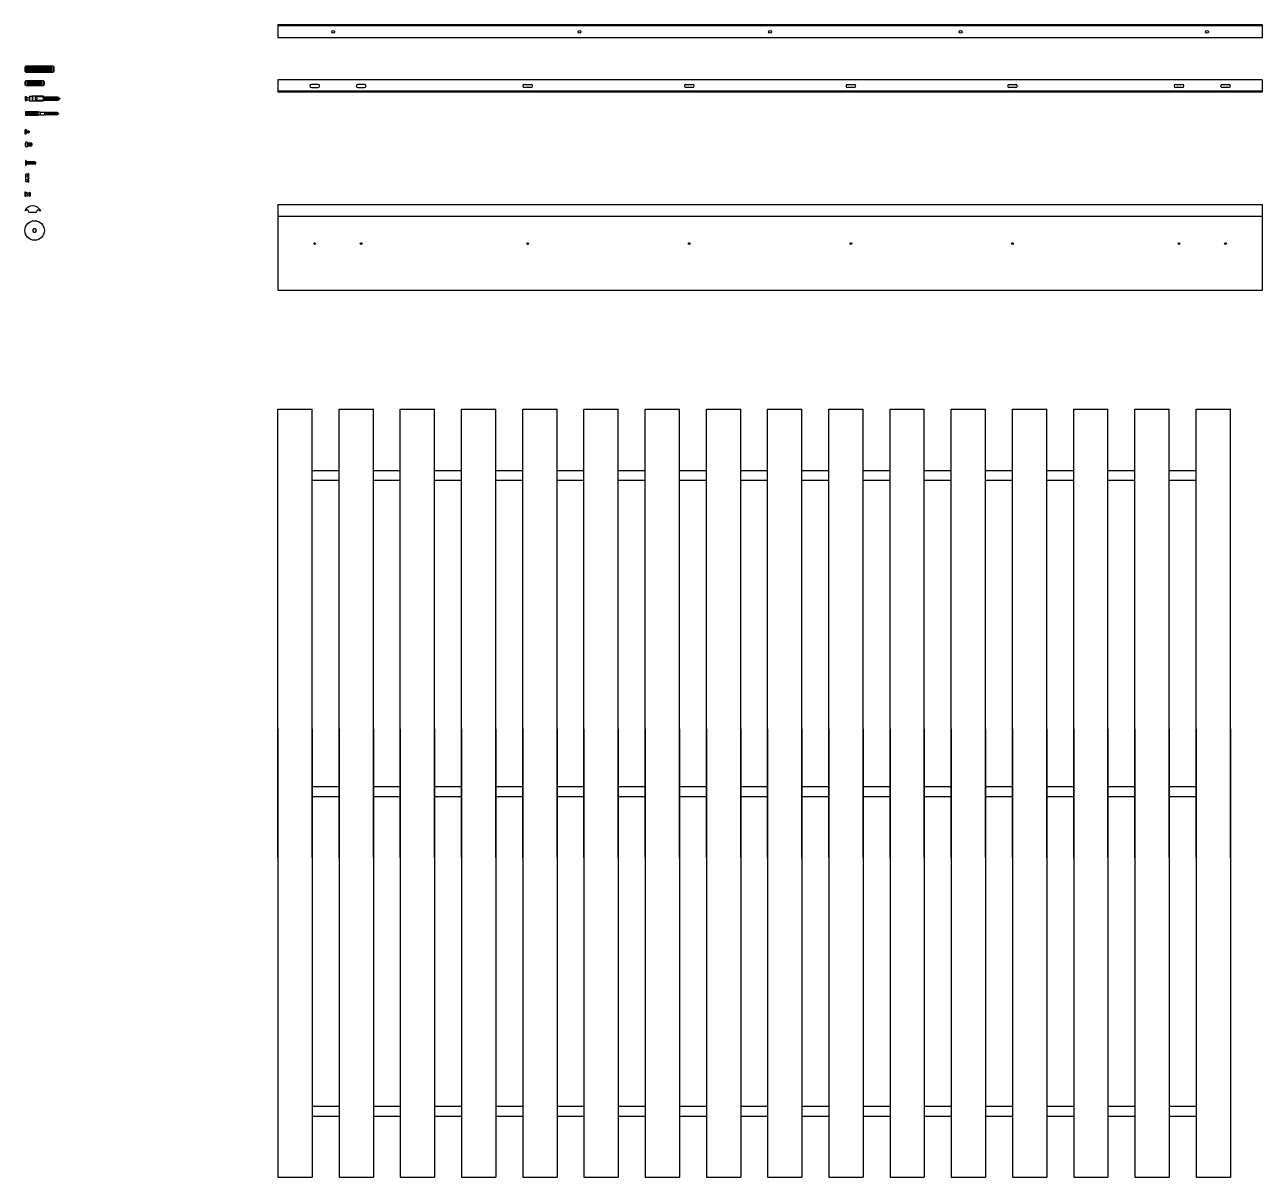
# Model space of a CAD drawing. Header units: millimetres. Extents: x 1628 to 5948, y -265 to 1722.
# Drawn here: x 4723.8 to 4976.5, y 77.5 to 313 of the extents above; entities that cross this region are included whole.
import ezdxf

# ---------------------------------------------------------------- set-up
doc = ezdxf.new("R2010")
doc.units = ezdxf.units.MM
doc.layers.get('0').update_dxf_attribs({"color": 8})
doc.layers.add('Viti', color=3, linetype='Continuous')

# ---------------------------------------------------------------- blocks, each defined once
blk = doc.blocks.new('101367')
for p, q in [((40.33, 268.19), (40.33, 267.01)), ((40.53, 268), (45.73, 268)), ((45.93, 268.19), (45.93, 267.01)), ((40.53, 267.8), (45.73, 267.8)), ((40.53, 267.6), (45.73, 267.6)), ((40.53, 267.4), (45.73, 267.4)), ((40.53, 267.2), (45.73, 267.2))]:
    blk.add_line(p, q)
blk.add_lwpolyline([(40.3, 268.17), (40.19, 268.06, 0.198912), (40.13, 267.92), (40.13, 267.28, 0.198912), (40.19, 267.14), (40.3, 267.03, 0.198912), (40.37, 267), (45.89, 267, 0.198912), (45.96, 267.03), (46.07, 267.14, 0.198912), (46.13, 267.28), (46.13, 267.92, 0.198912), (46.07, 268.06), (45.96, 268.17, 0.198912), (45.89, 268.2), (40.37, 268.2, 0.198912)], format="xyb", close=True)
blk = doc.blocks.new('101359')
for p, q in [((40.25, 264.26), (40.25, 265.24)), ((43.65, 265.15), (40.45, 265.15)), ((43.65, 264.95), (40.45, 264.95)), ((43.65, 264.75), (40.45, 264.75)), ((43.65, 264.55), (40.45, 264.55)), ((43.65, 264.35), (40.45, 264.35)), ((43.85, 265.24), (43.85, 264.26))]:
    blk.add_line(p, q)
blk.add_lwpolyline([(44.05, 265, 0.198912), (44.02, 265.08), (43.88, 265.22, 0.198932), (43.81, 265.25), (40.29, 265.25, 0.198544), (40.22, 265.22), (40.08, 265.08, 0.199261), (40.05, 265), (40.05, 264.49, 0.198038), (40.08, 264.42), (40.22, 264.28, 0.199807), (40.29, 264.25), (43.81, 264.25, 0.198893), (43.88, 264.28), (44.02, 264.42, 0.198912), (44.05, 264.49), (44.05, 265)], format="xyb")
blk = doc.blocks.new('105163')
for p, q in [((40.03, 251.93), (40.03, 251.53)), ((40.38, 252.23), (40.26, 252.23)), ((40.38, 251.23), (40.26, 251.23)), ((40.43, 252.18), (40.43, 251.28)), ((40.43, 252.13), (40.43, 251.33)), ((40.46, 251.98), (40.43, 252)), ((40.43, 251.47), (40.48, 251.43)), ((40.48, 252.03), (40.46, 251.98)), ((40.5, 251.48), (40.46, 251.98)), ((40.53, 251.98), (40.48, 252.03)), ((40.48, 251.43), (40.5, 251.48)), ((40.5, 251.48), (40.55, 251.43)), ((40.55, 252.03), (40.53, 251.98)), ((40.57, 251.48), (40.53, 251.98)), ((40.6, 251.98), (40.55, 252.03)), ((40.55, 251.43), (40.57, 251.48)), ((40.57, 251.48), (40.62, 251.43)), ((40.62, 252.03), (40.6, 251.98)), ((40.64, 251.48), (40.6, 251.98)), ((40.67, 251.98), (40.62, 252.03)), ((40.62, 251.43), (40.64, 251.48)), ((40.64, 251.48), (40.69, 251.43)), ((40.69, 252.03), (40.67, 251.98)), ((40.71, 251.48), (40.67, 251.98)), ((40.74, 251.98), (40.69, 252.03)), ((40.69, 251.43), (40.71, 251.48)), ((40.71, 251.48), (40.76, 251.43)), ((40.76, 252.03), (40.74, 251.98)), ((40.78, 251.48), (40.74, 251.98)), ((40.81, 251.98), (40.76, 252.03)), ((40.76, 251.43), (40.78, 251.48)), ((40.78, 251.48), (40.83, 251.43)), ((40.83, 252.03), (40.81, 251.98)), ((40.85, 251.48), (40.81, 251.98)), ((40.88, 251.98), (40.83, 252.03)), ((40.83, 251.43), (40.85, 251.48)), ((40.85, 251.48), (40.9, 251.43)), ((40.9, 252.03), (40.88, 251.98)), ((40.92, 251.48), (40.88, 251.98)), ((40.95, 251.98), (40.9, 252.03)), ((40.9, 251.43), (40.92, 251.48)), ((40.92, 251.48), (40.97, 251.43)), ((40.97, 252.03), (40.95, 251.98)), ((40.99, 251.48), (40.95, 251.98)), ((41.02, 251.98), (40.97, 252.03)), ((40.97, 251.43), (40.99, 251.48)), ((40.99, 251.48), (41.04, 251.43)), ((41.04, 252.03), (41.02, 251.98)), ((41.06, 251.48), (41.02, 251.98)), ((41.09, 251.98), (41.04, 252.03)), ((41.04, 251.43), (41.06, 251.48)), ((41.06, 251.48), (41.11, 251.43)), ((41.11, 252.03), (41.09, 251.98)), ((41.13, 251.48), (41.09, 251.98)), ((41.16, 251.98), (41.11, 252.03)), ((41.11, 251.43), (41.13, 251.48)), ((41.13, 251.48), (41.18, 251.43)), ((41.18, 252.03), (41.16, 251.98)), ((41.2, 251.48), (41.16, 251.98)), ((41.23, 251.98), (41.18, 252.03)), ((41.18, 251.43), (41.2, 251.48)), ((41.2, 251.48), (41.25, 251.43)), ((41.25, 252.03), (41.23, 251.98)), ((41.27, 251.48), (41.23, 251.98)), ((41.3, 251.98), (41.25, 252.03)), ((41.25, 251.43), (41.27, 251.48)), ((41.27, 251.48), (41.32, 251.43)), ((41.32, 252.03), (41.3, 251.98)), ((41.34, 251.48), (41.3, 251.98)), ((41.37, 251.98), (41.32, 252.03)), ((41.32, 251.43), (41.34, 251.48)), ((41.34, 251.48), (41.39, 251.43)), ((41.37, 251.98), (41.4, 251.98)), ((41.41, 251.48), (41.37, 251.98)), ((41.39, 251.43), (41.41, 251.48)), ((41.43, 251.95), (41.43, 251.5))]:
    blk.add_line(p, q)
for centre, radius, start, end in [((40.43, 251.87), 0.405, 124.5854, 172.7178), ((40.47, 251.61), 0.451, 190.1412, 232.7163), ((40.26, 252.13), 0.1, 90, 124.5854), ((40.26, 251.33), 0.1, 232.7163, 270), ((40.38, 252.18), 0.05, 0, 90), ((40.38, 251.28), 0.05, 270, 0), ((41.4, 251.95), 0.025, 0, 90), ((41.4, 251.5), 0.025, 277.6197, 0)]:
    blk.add_arc(centre, radius, start, end)
blk = doc.blocks.new('117327')
for p, q in [((40.06, 254.75), (40.08, 254.77)), ((40.08, 254.77), (40.08, 253.87)), ((40.28, 254.47), (40.23, 254.52)), ((40.23, 254.52), (40.23, 254.51)), ((40.24, 254.17), (40.23, 254.29)), ((40.23, 254.15), (40.24, 254.17)), ((40.24, 254.17), (40.29, 254.12)), ((40.3, 254.52), (40.28, 254.47)), ((40.31, 254.17), (40.28, 254.47)), ((40.29, 254.12), (40.31, 254.17)), ((40.35, 254.47), (40.3, 254.52)), ((40.31, 254.17), (40.36, 254.12)), ((40.37, 254.52), (40.35, 254.47)), ((40.38, 254.17), (40.35, 254.47)), ((40.36, 254.12), (40.38, 254.17)), ((40.42, 254.47), (40.37, 254.52)), ((40.38, 254.17), (40.43, 254.12)), ((40.44, 254.52), (40.42, 254.47)), ((40.45, 254.17), (40.42, 254.47)), ((40.43, 254.12), (40.45, 254.17)), ((40.49, 254.47), (40.44, 254.52)), ((40.45, 254.17), (40.5, 254.12)), ((40.51, 254.52), (40.49, 254.47)), ((40.52, 254.17), (40.49, 254.47)), ((40.5, 254.12), (40.52, 254.17)), ((40.56, 254.47), (40.51, 254.52)), ((40.52, 254.17), (40.57, 254.12)), ((40.58, 254.52), (40.56, 254.47)), ((40.59, 254.17), (40.56, 254.47)), ((40.57, 254.12), (40.59, 254.17)), ((40.63, 254.47), (40.58, 254.52)), ((40.59, 254.17), (40.64, 254.12)), ((40.65, 254.52), (40.63, 254.47)), ((40.66, 254.17), (40.63, 254.47)), ((40.64, 254.12), (40.66, 254.17)), ((40.7, 254.47), (40.65, 254.52)), ((40.66, 254.17), (40.71, 254.12)), ((40.72, 254.52), (40.7, 254.47)), ((40.73, 254.17), (40.7, 254.47)), ((40.71, 254.12), (40.73, 254.17)), ((40.77, 254.47), (40.72, 254.52)), ((40.73, 254.17), (40.78, 254.12)), ((40.8, 254.17), (40.77, 254.47)), ((40.77, 254.47), (40.8, 254.47)), ((40.78, 254.12), (40.8, 254.17)), ((40.8, 254.17), (40.8, 254.17)), ((40.83, 254.45), (40.83, 254.2))]:
    blk.add_line(p, q)
blk.add_lwpolyline([(40.08, 254.77), (40.2, 254.77, -0.414214), (40.23, 254.74), (40.23, 253.9, -0.414214), (40.2, 253.87), (40.08, 253.87), (40.06, 253.89, -0.198912), (40.03, 253.96), (40.03, 254.68)], format="xyb")
for centre, radius, start, end in [((40.13, 254.68), 0.1, 135, 180), ((40.8, 254.45), 0.025, 0, 90), ((40.8, 254.2), 0.025, 270, 0)]:
    blk.add_arc(centre, radius, start, end)
blk = doc.blocks.new('*U151')
blk.add_lwpolyline([(0, 0), (0, 0.1), (0.05, 0), (0.12, -0.4), (0.12, -0.5), (0.07, -0.4), (0, 0)])
blk = doc.blocks.new('*U152')
at = {"color": 0, "linetype": 'ByBlock', "lineweight": -2, "transparency": 16777216}
for p in [(42.38, 270.66), (42.66, 270.66), (42.93, 270.66), (43.21, 270.66), (43.49, 270.66), (43.76, 270.66)]:
    blk.add_blockref('*U151', p, dxfattribs=at)
blk = doc.blocks.new('110789')
for p, q in [((40.13, 246.71), (40.13, 245.81)), ((40.23, 246.71), (40.23, 245.81)), ((40.55, 246.46), (40.33, 246.46)), ((40.62, 246.06), (40.33, 246.06)), ((40.83, 246.46), (40.6, 246.46)), ((40.9, 246.06), (40.67, 246.06)), ((41.11, 246.46), (40.88, 246.46)), ((41.18, 246.06), (40.95, 246.06)), ((41.38, 246.46), (41.16, 246.46)), ((41.45, 246.06), (41.23, 246.06)), ((41.66, 246.46), (41.43, 246.46)), ((41.73, 246.06), (41.5, 246.06)), ((41.94, 246.46), (41.71, 246.46)), ((42.01, 246.06), (41.78, 246.06)), ((42.06, 246.46), (41.99, 246.46)), ((42.06, 246.06), (42.06, 246.06)), ((42.11, 246.43), (42.09, 246.45)), ((42.09, 246.08), (42.11, 246.1)), ((42.13, 246.39), (42.13, 246.13))]:
    blk.add_line(p, q)
blk.add_lwpolyline([(40.23, 246.71), (40.33, 246.46), (40.33, 246.06), (40.23, 245.81)])
for centre, start, end in [((40.18, 246.71), 360, 180), ((40.18, 245.81), 180, 0), ((42.06, 246.41), 45, 90), ((42.06, 246.11), 270, 315), ((42.08, 246.39), 0, 45), ((42.08, 246.13), 315, 0)]:
    blk.add_arc(centre, 0.05, start, end)
blk.add_blockref('*U152', (-1.83, -24.2))
blk = doc.blocks.new('*U158')
blk.add_lwpolyline([(-0.02, 0.1), (-0.02, 0.25), (0.03, 0.1), (0.14, -0.5), (0.14, -0.65), (0.09, -0.5), (-0.02, 0.1)])
blk = doc.blocks.new('*U159')
at = {"color": 0, "linetype": 'ByBlock', "lineweight": -2, "transparency": 16777216}
for p in [(42.38, 270.66), (42.69, 270.66), (42.99, 270.66), (43.3, 270.66), (43.61, 270.66), (43.91, 270.66), (44.22, 270.66), (44.53, 270.66), (44.83, 270.66)]:
    blk.add_blockref('*U158', p, dxfattribs=at)
blk = doc.blocks.new('123491')
for p, q in [((40.13, 259.05), (40.13, 258.5)), ((40.18, 259.21), (40.18, 258.34)), ((40.23, 259.22), (40.23, 258.32)), ((40.33, 259.21), (40.33, 258.33)), ((40.38, 259.02), (40.98, 259.02)), ((40.38, 258.52), (40.98, 258.52)), ((40.98, 259.02), (40.98, 258.52)), ((41, 259.09), (41.03, 259.12)), ((41, 258.45), (41.03, 258.42)), ((41.03, 259.27), (41.03, 259.12)), ((41.03, 259.12), (41.03, 258.42)), ((41.03, 258.42), (41.03, 258.27)), ((41.53, 259.27), (41.58, 259.3)), ((41.58, 258.25), (41.53, 258.27)), ((41.58, 259.3), (41.58, 258.25)), ((43.78, 259.07), (43.8, 259.07)), ((43.78, 258.47), (43.91, 258.47)), ((43.85, 259.07), (44.11, 259.07)), ((43.96, 258.47), (44.21, 258.47)), ((44.16, 259.07), (44.41, 259.07)), ((44.26, 258.47), (44.52, 258.47)), ((44.46, 259.07), (44.72, 259.07)), ((44.57, 258.47), (44.83, 258.47)), ((44.77, 259.07), (45.03, 259.07)), ((44.88, 258.47), (45.13, 258.47)), ((45.08, 259.07), (45.33, 259.07)), ((45.18, 258.47), (45.44, 258.47)), ((45.38, 259.07), (45.64, 259.07)), ((45.49, 258.47), (45.75, 258.47)), ((45.69, 259.07), (45.94, 259.07)), ((45.8, 258.47), (46.05, 258.47)), ((46, 259.07), (46.25, 259.07)), ((46.1, 258.47), (46.36, 258.47)), ((46.3, 259.07), (46.56, 259.07)), ((46.41, 258.47), (46.56, 258.47)), ((46.78, 259.02), (46.88, 258.97)), ((46.95, 258.61), (46.78, 258.52)), ((46.88, 258.97), (46.88, 259.12)), ((46.88, 259.12), (46.94, 258.94)), ((46.95, 258.61), (46.88, 258.97)), ((46.94, 258.94), (47.28, 258.77)), ((46.94, 258.94), (46.99, 258.63)), ((47, 258.46), (46.95, 258.61)), ((47.28, 258.77), (46.99, 258.63)), ((46.99, 258.63), (47, 258.46))]:
    blk.add_line(p, q)
for points in [[(40.18, 259.21), (40.23, 259.22), (40.31, 259.22, -0.344151), (40.34, 259.2), (40.38, 259.02), (40.38, 258.52), (40.34, 258.34, -0.344151), (40.31, 258.32), (40.23, 258.32), (40.18, 258.34)], [(42.18, 259.12), (42.43, 258.98, -0.259444), (42.54, 258.77), (42.54, 258.77, -0.259444), (42.43, 258.56), (42.18, 258.42)]]:
    blk.add_lwpolyline(points, format="xyb")
for points in [[(41.03, 259.27), (41.53, 259.27), (41.53, 258.27), (41.03, 258.27)], [(41.58, 259.3), (43.78, 259.3), (43.78, 258.25), (41.58, 258.25)], [(43.78, 259.12), (42.18, 259.12), (42.18, 258.42), (43.78, 258.42)], [(46.56, 259.07), (46.56, 259.22), (46.61, 259.07), (46.71, 258.49), (46.72, 258.33), (46.66, 258.48), (46.56, 259.07)]]:
    blk.add_lwpolyline(points)
for centre, radius, start, end in [((40.4, 259.05), 0.267, 144.3279, 181.2305), ((40.4, 258.49), 0.267, 178.7695, 215.6721), ((41.11, 259.03), 0.128, 154.7078, 182.2482), ((41.11, 258.52), 0.126, 177.5641, 205.4706), ((41.02, 259.07), 0.03, 135, 154.7078), ((41.02, 258.47), 0.03, 205.4706, 225), ((46.56, 258.97), 0.5, 270, 281.7764), ((46.56, 258.57), 0.5, 63.4349, 84.5343), ((46.56, 258.97), 0.5, 287.457, 296.5651)]:
    blk.add_arc(centre, radius, start, end)
blk.add_blockref('*U159', (1.44, -11.69))
blk = doc.blocks.new('*U155')
blk.add_lwpolyline([(-0.01, 0.05), (0, 0.15), (0.04, 0.05), (0.13, -0.45), (0.13, -0.55), (0.08, -0.45), (-0.01, 0.05)])
blk = doc.blocks.new('*U156')
at = {"color": 0, "linetype": 'ByBlock', "lineweight": -2, "transparency": 16777216}
for p in [(42.38, 270.66), (42.76, 270.66), (43.15, 270.66), (43.53, 270.66), (43.91, 270.66), (44.3, 270.66), (44.68, 270.66)]:
    blk.add_blockref('*U155', p, dxfattribs=at)
blk = doc.blocks.new('114334')
for p, q in [((40.21, 258.88), (40.27, 258.18)), ((40.21, 258.88), (40.21, 258.19)), ((40.22, 258.18), (40.27, 258.18)), ((42.79, 258.88), (42.73, 258.88)), ((42.79, 258.18), (42.79, 258.88)), ((44.09, 258.78), (44.09, 258.28))]:
    blk.add_line(p, q)
for points in [[(40.21, 258.88), (40.23, 258.93), (40.28, 258.88)], [(40.27, 258.18), (40.32, 258.13), (40.34, 258.18)], [(40.28, 258.88), (40.3, 258.93), (40.35, 258.88)], [(40.28, 258.88), (40.34, 258.18)], [(40.34, 258.18), (40.39, 258.13), (40.41, 258.18)], [(40.35, 258.88), (40.37, 258.93), (40.42, 258.88)], [(40.35, 258.88), (40.41, 258.18)], [(40.41, 258.18), (40.46, 258.13), (40.48, 258.18)], [(40.42, 258.88), (40.44, 258.93), (40.49, 258.88)], [(40.42, 258.88), (40.48, 258.18)], [(40.48, 258.18), (40.53, 258.13), (40.55, 258.18)], [(40.49, 258.88), (40.51, 258.93), (40.56, 258.88)], [(40.49, 258.88), (40.55, 258.18)], [(40.55, 258.18), (40.6, 258.13), (40.62, 258.18)], [(40.56, 258.88), (40.58, 258.93), (40.63, 258.88)], [(40.56, 258.88), (40.62, 258.18)], [(40.62, 258.18), (40.67, 258.13), (40.69, 258.18)], [(40.63, 258.88), (40.65, 258.93), (40.7, 258.88)], [(40.63, 258.88), (40.69, 258.18)], [(40.69, 258.18), (40.74, 258.13), (40.76, 258.18)], [(40.7, 258.88), (40.72, 258.93), (40.77, 258.88)], [(40.7, 258.88), (40.76, 258.18)], [(40.76, 258.18), (40.81, 258.13), (40.83, 258.18)], [(40.77, 258.88), (40.79, 258.93), (40.84, 258.88)], [(40.77, 258.88), (40.83, 258.18)], [(40.83, 258.18), (40.88, 258.13), (40.9, 258.18)], [(40.84, 258.88), (40.86, 258.93), (40.91, 258.88)], [(40.84, 258.88), (40.9, 258.18)], [(40.9, 258.18), (40.95, 258.13), (40.97, 258.18)], [(40.91, 258.88), (40.93, 258.93), (40.98, 258.88)], [(40.91, 258.88), (40.97, 258.18)], [(40.97, 258.18), (41.02, 258.13), (41.04, 258.18)], [(40.98, 258.88), (41, 258.93), (41.05, 258.88)], [(40.98, 258.88), (41.04, 258.18)], [(41.04, 258.18), (41.09, 258.13), (41.11, 258.18)], [(41.05, 258.88), (41.07, 258.93), (41.12, 258.88)], [(41.05, 258.88), (41.11, 258.18)], [(41.11, 258.18), (41.16, 258.13), (41.18, 258.18)], [(41.12, 258.88), (41.14, 258.93), (41.19, 258.88)], [(41.12, 258.88), (41.18, 258.18)], [(41.18, 258.18), (41.23, 258.13), (41.25, 258.18)], [(41.19, 258.88), (41.21, 258.93), (41.26, 258.88)], [(41.19, 258.88), (41.25, 258.18)], [(41.25, 258.18), (41.3, 258.13), (41.32, 258.18)], [(41.26, 258.88), (41.28, 258.93), (41.33, 258.88)], [(41.26, 258.88), (41.32, 258.18)], [(41.32, 258.18), (41.37, 258.13), (41.39, 258.18)], [(41.33, 258.88), (41.35, 258.93), (41.4, 258.88)], [(41.33, 258.88), (41.39, 258.18)], [(41.39, 258.18), (41.44, 258.13), (41.46, 258.18)], [(41.4, 258.88), (41.42, 258.93), (41.47, 258.88)], [(41.4, 258.88), (41.46, 258.18)], [(41.46, 258.18), (41.51, 258.13), (41.53, 258.18)], [(41.47, 258.88), (41.49, 258.93), (41.54, 258.88)], [(41.47, 258.88), (41.53, 258.18)], [(41.53, 258.18), (41.58, 258.13), (41.6, 258.18)], [(41.54, 258.88), (41.56, 258.93), (41.61, 258.88)], [(41.54, 258.88), (41.6, 258.18)], [(41.6, 258.18), (41.65, 258.13), (41.67, 258.18)], [(41.61, 258.88), (41.63, 258.93), (41.68, 258.88)], [(41.61, 258.88), (41.67, 258.18)], [(41.67, 258.18), (41.72, 258.13), (41.74, 258.18)], [(41.68, 258.88), (41.7, 258.93), (41.75, 258.88)], [(41.68, 258.88), (41.74, 258.18)], [(41.74, 258.18), (41.79, 258.13), (41.81, 258.18)], [(41.75, 258.88), (41.77, 258.93), (41.82, 258.88)], [(41.75, 258.88), (41.81, 258.18)], [(41.81, 258.18), (41.86, 258.13), (41.88, 258.18)], [(41.82, 258.88), (41.84, 258.93), (41.89, 258.88)], [(41.82, 258.88), (41.88, 258.18)], [(41.88, 258.18), (41.93, 258.13), (41.95, 258.18)], [(41.89, 258.88), (41.91, 258.93), (41.96, 258.88)], [(41.89, 258.88), (41.95, 258.18)], [(41.95, 258.18), (42, 258.13), (42.02, 258.18)], [(41.96, 258.88), (41.98, 258.93), (42.03, 258.88)], [(41.96, 258.88), (42.02, 258.18)], [(42.02, 258.18), (42.07, 258.13), (42.09, 258.18)], [(42.03, 258.88), (42.05, 258.93), (42.1, 258.88)], [(42.03, 258.88), (42.09, 258.18)], [(42.09, 258.18), (42.14, 258.13), (42.16, 258.18)], [(42.1, 258.88), (42.12, 258.93), (42.17, 258.88)], [(42.1, 258.88), (42.16, 258.18)], [(42.16, 258.18), (42.21, 258.13), (42.23, 258.18)], [(42.17, 258.88), (42.19, 258.93), (42.24, 258.88)], [(42.17, 258.88), (42.23, 258.18)], [(42.23, 258.18), (42.28, 258.13), (42.3, 258.18)], [(42.24, 258.88), (42.26, 258.93), (42.31, 258.88)], [(42.24, 258.88), (42.3, 258.18)], [(42.3, 258.18), (42.35, 258.13), (42.37, 258.18)], [(42.31, 258.88), (42.33, 258.93), (42.38, 258.88)], [(42.31, 258.88), (42.37, 258.18)], [(42.37, 258.18), (42.42, 258.13), (42.44, 258.18)], [(42.38, 258.88), (42.4, 258.93), (42.45, 258.88)], [(42.38, 258.88), (42.44, 258.18)], [(42.44, 258.18), (42.49, 258.13), (42.51, 258.18)], [(42.45, 258.88), (42.47, 258.93), (42.52, 258.88)], [(42.45, 258.88), (42.51, 258.18)], [(42.51, 258.18), (42.56, 258.13), (42.58, 258.18)], [(42.52, 258.88), (42.54, 258.93), (42.59, 258.88)], [(42.52, 258.88), (42.58, 258.18)], [(42.58, 258.18), (42.63, 258.13), (42.65, 258.18)], [(42.59, 258.88), (42.61, 258.93), (42.66, 258.88)], [(42.59, 258.88), (42.65, 258.18)], [(42.65, 258.18), (42.7, 258.13), (42.72, 258.18)], [(42.66, 258.88), (42.68, 258.93), (42.73, 258.88)], [(42.66, 258.88), (42.72, 258.18)], [(42.72, 258.18), (42.77, 258.13), (42.79, 258.18)], [(42.73, 258.88), (42.79, 258.18)], [(42.79, 258.88), (43.19, 258.88), (43.19, 258.18), (42.79, 258.18)], [(43.19, 258.83), (44.09, 258.83), (44.09, 258.23), (43.19, 258.23)], [(44.09, 258.78), (44.18, 258.78)], [(44.27, 258.28), (44.09, 258.28)], [(44.23, 258.78), (44.56, 258.78)], [(44.65, 258.28), (44.32, 258.28)], [(44.61, 258.78), (44.94, 258.78)], [(45.03, 258.28), (44.7, 258.28)], [(44.99, 258.78), (45.33, 258.78)], [(45.42, 258.28), (45.08, 258.28)], [(45.38, 258.78), (45.71, 258.78)], [(45.8, 258.28), (45.47, 258.28)], [(45.76, 258.78), (46.09, 258.78)], [(46.18, 258.28), (45.85, 258.28)], [(46.14, 258.78), (46.48, 258.78)], [(46.56, 258.28), (46.23, 258.28)]]:
    blk.add_lwpolyline(points)
blk.add_lwpolyline([(46.53, 258.78), (46.58, 258.78, -0.175452), (46.78, 258.71), (46.98, 258.54, -0.468375), (46.98, 258.52), (46.78, 258.35, -0.149), (46.61, 258.28, -0.149)], format="xyb")
blk.add_arc((40.22, 258.19), 0.01, 180, 270)
blk.add_blockref('*U156', (1.81, -11.93))
blk = doc.blocks.new('114254')
for p, q in [((40.13, 245.68), (40.13, 244.18)), ((40.63, 245.68), (40.13, 245.68)), ((40.13, 245.3), (40.63, 245.3)), ((40.63, 245.73), (40.63, 244.13)), ((40.63, 244.18), (40.63, 245.68)), ((40.73, 245.83), (40.73, 244.03)), ((40.73, 245.83), (40.73, 245.83)), ((40.13, 244.55), (40.63, 244.55)), ((40.13, 244.18), (40.63, 244.18)), ((40.73, 244.03), (40.73, 244.03))]:
    blk.add_line(p, q)
for centre, start, end in [((40.73, 245.73), 90, 180), ((40.73, 244.13), 180, 270)]:
    blk.add_arc(centre, 0.1, start, end)
blk = doc.blocks.new('102267')
for p, q in [((40.23, 240.58), (40.23, 239.78)), ((40.23, 240.58), (40.33, 240.48)), ((40.23, 239.78), (40.33, 239.88))]:
    blk.add_line(p, q)
for points in [[(40.23, 240.58), (40.04, 240.58, 0.414214), (40.03, 240.57), (40.03, 239.79, 0.414214), (40.04, 239.78), (40.23, 239.78)], [(40.63, 239.88), (40.34, 239.78, -0.511918), (40.33, 239.79), (40.33, 240.56, -0.511918), (40.34, 240.57), (40.63, 240.48)], [(40.93, 239.88), (40.64, 239.78, -0.511918), (40.63, 239.79), (40.63, 240.56, -0.511918), (40.64, 240.57), (40.93, 240.48)]]:
    blk.add_lwpolyline(points, format="xyb")
blk.add_lwpolyline([(40.93, 240.56), (40.93, 239.79, 0.511918), (40.94, 239.78), (41.22, 239.87, 0.322823), (41.23, 239.88), (41.23, 240.47, 0.322823), (41.22, 240.48), (40.94, 240.57, 0.511918)], format="xyb", close=True)

msp = doc.modelspace()

# ---------------------------------------------------------------- linework, layer by layer
for p, q in [((4976.54, 313.03), (4775.54, 313.03)), ((4775.54, 313.03), (4775.54, 310.33)), ((4976.54, 312.83), (4775.54, 312.83)), ((4976.54, 313.03), (4976.54, 310.33)), ((4976.54, 310.33), (4775.54, 310.33)), ((4976.54, 301.76), (4775.54, 301.76)), ((4775.54, 301.76), (4775.54, 299.26)), ((4976.54, 301.76), (4976.54, 299.26)), ((4976.54, 299.46), (4775.54, 299.46)), ((4976.54, 299.26), (4775.54, 299.26)), ((4775.54, 276.32), (4775.54, 258.82)), ((4775.54, 258.82), (4976.54, 258.82)), ((4775.54, 142.87), (4775.54, 234.47)), ((4775.54, 234.47), (4782.54, 234.47)), ((4782.54, 142.87), (4782.54, 234.47)), ((4788.04, 234.47), (4795.04, 234.47)), ((4788.04, 142.87), (4788.04, 234.47)), ((4795.04, 142.87), (4795.04, 234.47)), ((4800.54, 142.87), (4800.54, 234.47)), ((4800.54, 234.47), (4807.54, 234.47)), ((4807.54, 142.87), (4807.54, 234.47)), ((4813.04, 234.47), (4820.04, 234.47)), ((4813.04, 142.87), (4813.04, 234.47)), ((4820.04, 142.87), (4820.04, 234.47)), ((4825.54, 142.87), (4825.54, 234.47)), ((4825.54, 234.47), (4832.54, 234.47)), ((4832.54, 142.87), (4832.54, 234.47)), ((4838.04, 234.47), (4845.04, 234.47)), ((4838.04, 142.87), (4838.04, 234.47)), ((4845.04, 142.87), (4845.04, 234.47)), ((4850.54, 142.87), (4850.54, 234.47)), ((4850.54, 234.47), (4857.54, 234.47)), ((4857.54, 142.87), (4857.54, 234.47)), ((4863.04, 142.87), (4863.04, 234.47)), ((4863.04, 234.47), (4870.04, 234.47)), ((4870.04, 142.87), (4870.04, 234.47)), ((4875.54, 142.87), (4875.54, 234.47)), ((4875.54, 234.47), (4882.54, 234.47)), ((4882.54, 142.87), (4882.54, 234.47)), ((4888.04, 142.87), (4888.04, 234.47)), ((4888.04, 234.47), (4895.04, 234.47)), ((4895.04, 142.87), (4895.04, 234.47)), ((4900.54, 142.87), (4900.54, 234.47)), ((4900.54, 234.47), (4907.54, 234.47)), ((4907.54, 142.87), (4907.54, 234.47)), ((4913.04, 142.87), (4913.04, 234.47)), ((4913.04, 234.47), (4920.04, 234.47)), ((4920.04, 142.87), (4920.04, 234.47)), ((4925.54, 142.87), (4925.54, 234.47)), ((4925.54, 234.47), (4932.54, 234.47)), ((4932.54, 142.87), (4932.54, 234.47)), ((4938.04, 142.87), (4938.04, 234.47)), ((4938.04, 234.47), (4945.04, 234.47)), ((4945.04, 142.87), (4945.04, 234.47)), ((4950.54, 142.87), (4950.54, 234.47)), ((4950.54, 234.47), (4957.54, 234.47)), ((4957.54, 142.87), (4957.54, 234.47)), ((4963.04, 142.87), (4963.04, 234.47)), ((4963.04, 234.47), (4970.04, 234.47)), ((4970.04, 142.87), (4970.04, 234.47)), ((4782.54, 221.97), (4788.04, 221.97)), ((4782.54, 219.97), (4788.04, 219.97)), ((4795.04, 221.97), (4800.54, 221.97)), ((4795.04, 219.97), (4800.54, 219.97)), ((4807.54, 221.97), (4813.04, 221.97)), ((4807.54, 219.97), (4813.04, 219.97)), ((4820.04, 221.97), (4825.54, 221.97)), ((4820.04, 219.97), (4825.54, 219.97)), ((4832.54, 221.97), (4838.04, 221.97)), ((4832.54, 219.97), (4838.04, 219.97)), ((4845.04, 221.97), (4850.54, 221.97)), ((4845.04, 219.97), (4850.54, 219.97)), ((4857.54, 221.97), (4863.04, 221.97)), ((4857.54, 219.97), (4863.04, 219.97)), ((4870.04, 221.97), (4875.54, 221.97)), ((4870.04, 219.97), (4875.54, 219.97)), ((4882.54, 221.97), (4888.04, 221.97)), ((4882.54, 219.97), (4888.04, 219.97)), ((4895.04, 221.97), (4900.54, 221.97)), ((4895.04, 219.97), (4900.54, 219.97)), ((4907.54, 221.97), (4913.04, 221.97)), ((4907.54, 219.97), (4913.04, 219.97)), ((4920.04, 221.97), (4925.54, 221.97)), ((4920.04, 219.97), (4925.54, 219.97)), ((4932.54, 221.97), (4938.04, 221.97)), ((4932.54, 219.97), (4938.04, 219.97)), ((4945.04, 221.97), (4950.54, 221.97)), ((4945.04, 219.97), (4950.54, 219.97)), ((4957.54, 221.97), (4963.04, 221.97)), ((4957.54, 219.97), (4963.04, 219.97)), ((4775.54, 169.14), (4775.54, 77.54)), ((4782.54, 169.14), (4782.54, 77.54)), ((4788.04, 169.14), (4788.04, 77.54)), ((4795.04, 169.14), (4795.04, 77.54)), ((4800.54, 169.14), (4800.54, 77.54)), ((4807.54, 169.14), (4807.54, 77.54)), ((4813.04, 169.14), (4813.04, 77.54)), ((4820.04, 169.14), (4820.04, 77.54)), ((4825.54, 169.14), (4825.54, 77.54)), ((4832.54, 169.14), (4832.54, 77.54)), ((4838.04, 169.14), (4838.04, 77.54)), ((4845.04, 169.14), (4845.04, 77.54)), ((4850.54, 169.14), (4850.54, 77.54)), ((4857.54, 169.14), (4857.54, 77.54)), ((4863.04, 169.14), (4863.04, 77.54)), ((4870.04, 169.14), (4870.04, 77.54)), ((4875.54, 169.14), (4875.54, 77.54)), ((4882.54, 169.14), (4882.54, 77.54)), ((4888.04, 169.14), (4888.04, 77.54)), ((4895.04, 169.14), (4895.04, 77.54)), ((4900.54, 169.14), (4900.54, 77.54)), ((4907.54, 169.14), (4907.54, 77.54)), ((4913.04, 169.14), (4913.04, 77.54)), ((4920.04, 169.14), (4920.04, 77.54)), ((4925.54, 169.14), (4925.54, 77.54)), ((4932.54, 169.14), (4932.54, 77.54)), ((4938.04, 169.14), (4938.04, 77.54)), ((4945.04, 169.14), (4945.04, 77.54)), ((4950.54, 169.14), (4950.54, 77.54)), ((4957.54, 169.14), (4957.54, 77.54)), ((4963.04, 169.14), (4963.04, 77.54)), ((4970.04, 169.14), (4970.04, 77.54)), ((4782.54, 157.37), (4788.04, 157.37)), ((4795.04, 157.37), (4800.54, 157.37)), ((4807.54, 157.37), (4813.04, 157.37)), ((4820.04, 157.37), (4825.54, 157.37)), ((4832.54, 157.37), (4838.04, 157.37)), ((4845.04, 157.37), (4850.54, 157.37)), ((4857.54, 157.37), (4863.04, 157.37)), ((4870.04, 157.37), (4875.54, 157.37)), ((4882.54, 157.37), (4888.04, 157.37)), ((4895.04, 157.37), (4900.54, 157.37)), ((4907.54, 157.37), (4913.04, 157.37)), ((4920.04, 157.37), (4925.54, 157.37)), ((4932.54, 157.37), (4938.04, 157.37)), ((4945.04, 157.37), (4950.54, 157.37)), ((4957.54, 157.37), (4963.04, 157.37)), ((4782.54, 155.37), (4788.04, 155.37)), ((4795.04, 155.37), (4800.54, 155.37)), ((4807.54, 155.37), (4813.04, 155.37)), ((4820.04, 155.37), (4825.54, 155.37)), ((4832.54, 155.37), (4838.04, 155.37)), ((4845.04, 155.37), (4850.54, 155.37)), ((4857.54, 155.37), (4863.04, 155.37)), ((4870.04, 155.37), (4875.54, 155.37)), ((4882.54, 155.37), (4888.04, 155.37)), ((4895.04, 155.37), (4900.54, 155.37)), ((4907.54, 155.37), (4913.04, 155.37)), ((4920.04, 155.37), (4925.54, 155.37)), ((4932.54, 155.37), (4938.04, 155.37)), ((4945.04, 155.37), (4950.54, 155.37)), ((4957.54, 155.37), (4963.04, 155.37)), ((4782.54, 92.04), (4788.04, 92.04)), ((4795.04, 92.04), (4800.54, 92.04)), ((4807.54, 92.04), (4813.04, 92.04)), ((4820.04, 92.04), (4825.54, 92.04)), ((4832.54, 92.04), (4838.04, 92.04)), ((4845.04, 92.04), (4850.54, 92.04)), ((4857.54, 92.04), (4863.04, 92.04)), ((4870.04, 92.04), (4875.54, 92.04)), ((4882.54, 92.04), (4888.04, 92.04)), ((4895.04, 92.04), (4900.54, 92.04)), ((4907.54, 92.04), (4913.04, 92.04)), ((4920.04, 92.04), (4925.54, 92.04)), ((4932.54, 92.04), (4938.04, 92.04)), ((4945.04, 92.04), (4950.54, 92.04)), ((4957.54, 92.04), (4963.04, 92.04)), ((4782.54, 90.04), (4788.04, 90.04)), ((4795.04, 90.04), (4800.54, 90.04)), ((4807.54, 90.04), (4813.04, 90.04)), ((4820.04, 90.04), (4825.54, 90.04)), ((4832.54, 90.04), (4838.04, 90.04)), ((4845.04, 90.04), (4850.54, 90.04)), ((4857.54, 90.04), (4863.04, 90.04)), ((4870.04, 90.04), (4875.54, 90.04)), ((4882.54, 90.04), (4888.04, 90.04)), ((4895.04, 90.04), (4900.54, 90.04)), ((4907.54, 90.04), (4913.04, 90.04)), ((4920.04, 90.04), (4925.54, 90.04)), ((4932.54, 90.04), (4938.04, 90.04)), ((4945.04, 90.04), (4950.54, 90.04)), ((4957.54, 90.04), (4963.04, 90.04)), ((4775.54, 77.54), (4782.54, 77.54)), ((4788.04, 77.54), (4795.04, 77.54)), ((4800.54, 77.54), (4807.54, 77.54)), ((4813.04, 77.54), (4820.04, 77.54)), ((4825.54, 77.54), (4832.54, 77.54)), ((4838.04, 77.54), (4845.04, 77.54)), ((4850.54, 77.54), (4857.54, 77.54)), ((4863.04, 77.54), (4870.04, 77.54)), ((4875.54, 77.54), (4882.54, 77.54)), ((4888.04, 77.54), (4895.04, 77.54)), ((4900.54, 77.54), (4907.54, 77.54)), ((4913.04, 77.54), (4920.04, 77.54)), ((4925.54, 77.54), (4932.54, 77.54)), ((4938.04, 77.54), (4945.04, 77.54)), ((4950.54, 77.54), (4957.54, 77.54)), ((4963.04, 77.54), (4970.04, 77.54))]:
    msp.add_line(p, q)
for points in [[(4783.42, 300.83), (4782.37, 300.83)], [(4783.72, 300.83), (4783.42, 300.83)], [(4792.92, 300.83), (4791.87, 300.83)], [(4793.22, 300.83), (4792.92, 300.83)], [(4825.87, 300.83), (4826.92, 300.83)], [(4826.92, 300.83), (4827.22, 300.83)], [(4858.87, 300.83), (4859.92, 300.83)], [(4859.92, 300.83), (4860.22, 300.83)], [(4891.87, 300.83), (4892.92, 300.83)], [(4892.92, 300.83), (4893.22, 300.83)], [(4924.87, 300.83), (4925.92, 300.83)], [(4925.92, 300.83), (4926.22, 300.83)], [(4958.87, 300.83), (4959.92, 300.83)], [(4959.92, 300.83), (4960.22, 300.83)], [(4968.37, 300.83), (4969.42, 300.83)], [(4969.42, 300.83), (4969.72, 300.83)], [(4782.37, 300.18), (4783.42, 300.18)], [(4783.42, 300.18), (4783.72, 300.18)], [(4791.87, 300.18), (4792.16, 300.18)], [(4792.16, 300.18), (4793.22, 300.18)], [(4826.92, 300.18), (4825.87, 300.18)], [(4827.22, 300.18), (4826.92, 300.18)], [(4859.92, 300.18), (4858.87, 300.18)], [(4860.22, 300.18), (4859.92, 300.18)], [(4892.92, 300.18), (4891.87, 300.18)], [(4893.22, 300.18), (4892.92, 300.18)], [(4925.92, 300.18), (4924.87, 300.18)], [(4926.22, 300.18), (4925.92, 300.18)], [(4959.92, 300.18), (4958.87, 300.18)], [(4960.22, 300.18), (4959.92, 300.18)], [(4969.42, 300.18), (4968.37, 300.18)], [(4969.72, 300.18), (4969.42, 300.18)], [(4775.54, 276.32), (4976.54, 276.32), (4976.54, 258.82)], [(4976.54, 273.82), (4976.54, 273.82), (4775.54, 273.82)]]:
    msp.add_lwpolyline(points)
for centre, radius in [((4786.83, 311.58), 0.293), ((4837.13, 311.58), 0.293), ((4876.04, 311.58), 0.293), ((4914.95, 311.58), 0.293), ((4965.26, 311.58), 0.293), ((4783.04, 268.32), 0.175), ((4792.54, 268.32), 0.175), ((4826.54, 268.32), 0.175), ((4859.54, 268.32), 0.175), ((4892.54, 268.32), 0.175), ((4925.54, 268.32), 0.175), ((4959.54, 268.32), 0.175), ((4969.04, 268.32), 0.175)]:
    msp.add_circle(centre, radius)
for centre, start, end in [((4782.37, 300.51), 90, 270), ((4783.72, 300.51), 270, 90), ((4791.87, 300.51), 90, 270), ((4793.22, 300.51), 270, 90), ((4825.87, 300.51), 90, 270), ((4827.22, 300.51), 270, 90), ((4858.87, 300.51), 90, 270), ((4860.22, 300.51), 270, 90), ((4891.87, 300.51), 90, 270), ((4893.22, 300.51), 270, 90), ((4924.87, 300.51), 90, 270), ((4926.22, 300.51), 270, 90), ((4958.87, 300.51), 90, 270), ((4960.22, 300.51), 270, 90), ((4968.37, 300.51), 90, 270), ((4969.72, 300.51), 270, 90)]:
    msp.add_arc(centre, 0.325, start, end)
at = {"layer": 'Viti'}
for p, q in [((4724.01, 275.04), (4723.85, 275.04)), ((4724.69, 274.75), (4726.27, 274.75)), ((4726.95, 275.04), (4727.11, 275.04))]:
    msp.add_line(p, q, dxfattribs=at)
msp.add_lwpolyline([(4725.66, 271.32), (4725.46, 270.98), (4725.66, 270.63), (4726.06, 270.63), (4726.26, 270.98), (4726.06, 271.32)], close=True, dxfattribs=at)
msp.add_circle((4725.86, 270.98), 2, dxfattribs=at)
for centre, radius, start, end in [((4725.48, 274.1), 1.89, 29.9589, 150.0411), ((4724.29, 274.75), 0.4, 0, 135), ((4726.67, 274.75), 0.4, 45, 180)]:
    msp.add_arc(centre, radius, start, end, dxfattribs=at)

# ---------------------------------------------------------------- block references
for name, p in [('101367', (4683.73, 36.34)), ('101359', (4683.82, 36.34)), ('123491', (4683.82, 39.17)), ('114334', (4683.82, 36.34)), ('117327', (4683.89, 36.83)), ('105163', (4683.89, 36.83)), ('110789', (4683.89, 38.54)), ('114254', (4683.89, 36.83)), ('102267', (4683.82, 38.21))]:
    msp.add_blockref(name, p, dxfattribs=at)

doc.saveas('drawing.dxf')
